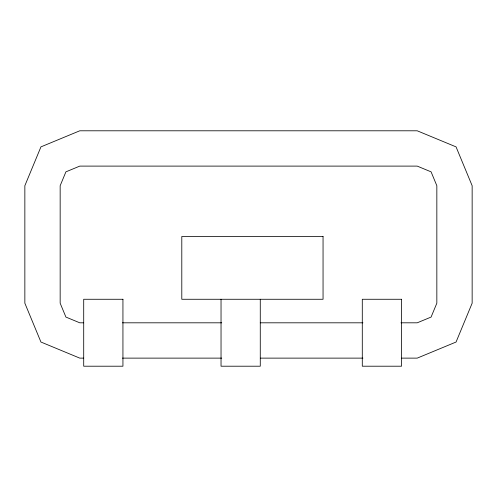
<?xml version="1.0" encoding="UTF-8"?>
<svg xmlns="http://www.w3.org/2000/svg" width="497" height="497" viewBox="0 0 497 497"><rect width="100%" height="100%" fill="white"/><g stroke="black" fill="none" stroke-linecap="round" stroke-linejoin="round"><path stroke-width="0.75" d="M83.664 322.814L79.781 322.814L65.908 317.067L60.162 303.195L60.162 185.723L65.908 171.85L79.781 166.104L417.219 166.104L431.092 171.85L436.838 185.723L436.838 303.195L431.092 317.067L417.219 322.814L400.973 322.814M122.448 322.814L221.737 322.814M260.273 322.814L362.916 322.814M83.658 358.126L79.781 358.126L40.94 342.035L24.85 303.195L24.85 185.723L40.94 146.876L79.781 130.792L417.219 130.792L456.06 146.876L472.15 185.723L472.15 303.195L456.06 342.035L417.219 358.126L401.706 358.126M122.448 358.126L221.737 358.126M260.521 358.126L362.916 358.126M260.273 299.269L260.273 366.208L221.035 366.208L221.035 299.269M323.05 236.491L181.796 236.491L181.796 299.269L323.05 299.269L323.05 236.491M122.939 299.269L83.707 299.269L83.707 366.208L122.939 366.208L122.939 299.269M401.526 299.269L362.288 299.269L362.288 366.208L401.526 366.208L401.526 299.269"/></g></svg>
